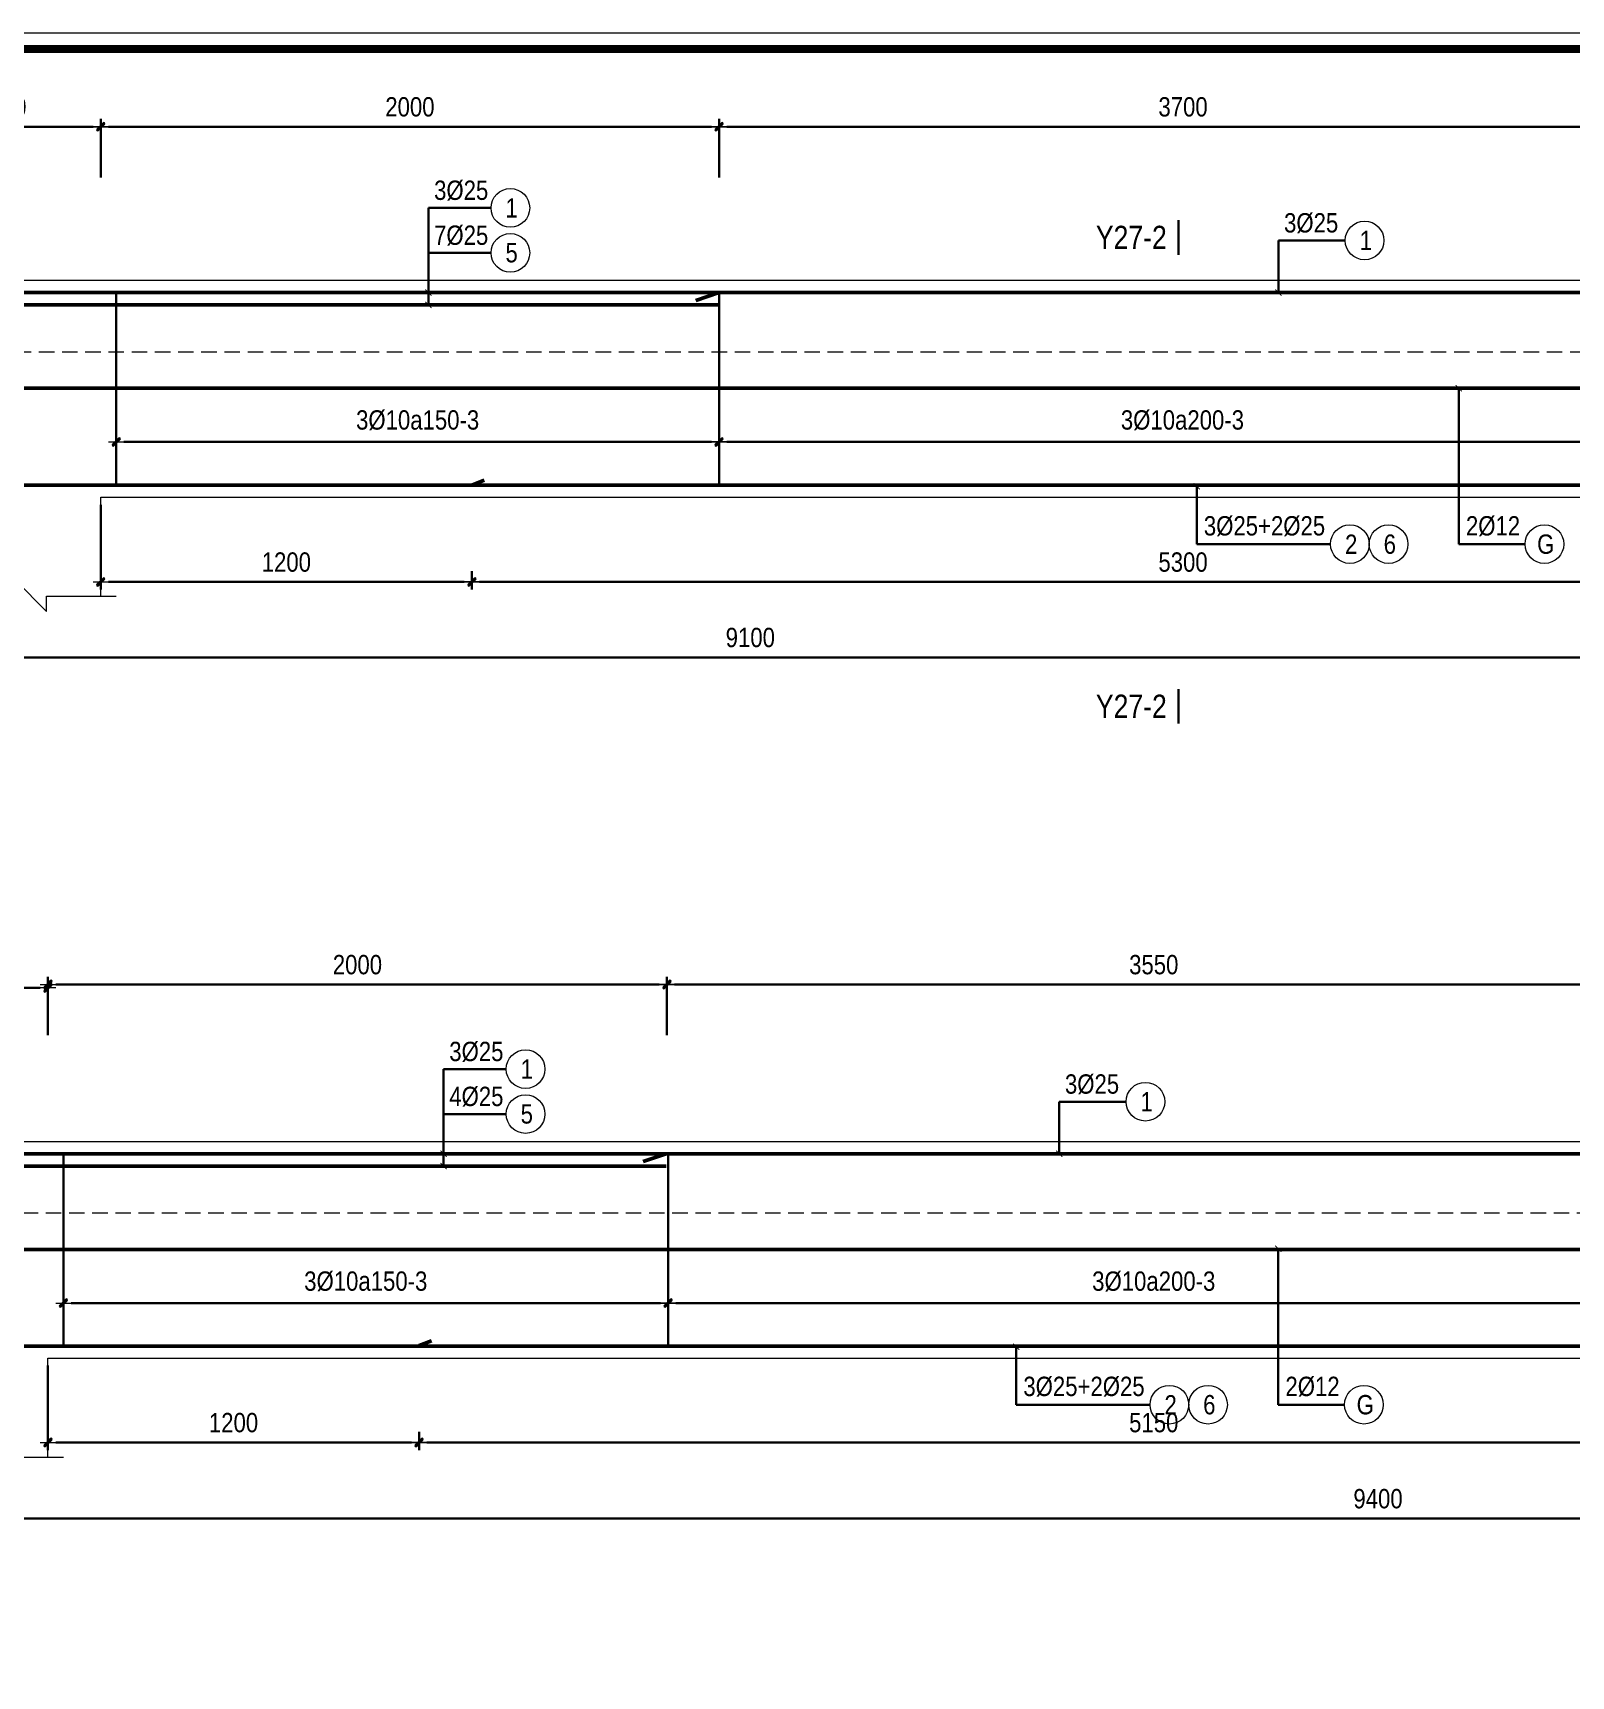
# Model space of a CAD drawing. Header units: millimetres. Extents: x 397144 to 8960116, y 345581 to 674207.
# Drawn here: x 5137752 to 5142725, y 658200 to 663512 of the extents above; entities that cross this region are included whole.
import ezdxf
from ezdxf.enums import TextEntityAlignment as Align
from ezdxf.xclip import XClip

# ---------------------------------------------------------------- set-up
doc = ezdxf.new("R2010")
doc.units = ezdxf.units.MM
doc.header["$XCLIPFRAME"] = 0
doc.header["$PDSIZE"] = -10
doc.linetypes.add('HIDDEN', pattern=[0.375, 0.25, -0.125])
doc.layers.get('0').update_dxf_attribs({"linetype": 'CONTINUOUS'})
doc.layers.get('Defpoints').update_dxf_attribs({"color": 12, "linetype": 'CONTINUOUS'})
for name, color, linetype, lineweight in [('CDAI', 8, 'CONTINUOUS', 30), ('CTHEP', 2, 'CONTINUOUS', 50), ('DBAO', 3, 'CONTINUOUS', 20), ('DGIONG', 4, 'CONTINUOUS', 13), ('KTH', 150, 'CONTINUOUS', 5), ('Net khuat', 8, 'HIDDEN', 13), ('STICK', 1, 'CONTINUOUS', 9), ('TEXT', 7, 'CONTINUOUS', 15)]:
    doc.layers.add(name, color=color, linetype=linetype, lineweight=lineweight)
doc.styles.add('Star-HelCon', font='VHELVCN_0.TTF')
doc.styles.add('TTP-HelCon', font='VHELVCN_0.TTF')
doc.styles.add('VNI-HELVE-CONDENSE', font='VHELVCN_0.TTF')
doc.dimstyles.new('kc-25', dxfattribs={"dimtxt": 62.5, "dimasz": 20, "dimexe": 20, "dimexo": 50, "dimgap": 25, "dimtad": 3, "dimdec": 0, "dimzin": 0, "dimdsep": 46, "dimtxsty": 'VNI-HELVE-CONDENSE', "dimblk": 'DIM', "dimcen": 2.5, "dimclrd": 256, "dimclre": 154, "dimclrt": 7, "dimaunit": 1, "dimadec": 0, "dimazin": 0, "dimtfac": 1, "dimtdec": 0, "dimtix": 1, "dimtmove": 0, "dimatfit": 3, "dimldrblk": 'DOT', "dimfxl": 1, "dimtolj": 1, "dimtzin": 0, "dimarcsym": 0})
doc.dimstyles.new('TTP-25', dxfattribs={"dimscale": 25, "dimtxt": 2.5, "dimasz": 1, "dimexe": 1, "dimexo": 1, "dimgap": 0.09, "dimtad": 0, "dimdec": 4, "dimrnd": 5, "dimzin": 9, "dimdsep": 46, "dimtxsty": 'TTP-HelCon', "dimblk": 'Stick1', "dimcen": 0.09, "dimdle": 1.5, "dimclrd": 256, "dimclre": 256, "dimclrt": 7, "dimadec": 0, "dimazin": 0, "dimtfac": 1, "dimtdec": 4, "dimtmove": 0, "dimatfit": 3, "dimldrblk": '_ArchTick1', "dimfxl": 1, "dimtvp": 1, "dimtolj": 1, "dimtzin": 0, "dimarcsym": 0})

# ---------------------------------------------------------------- blocks, each defined once
blk = doc.blocks.new('AY-25')
at = {"layer": 'CTHEP'}
blk.add_line((5149721.99072, 654854.9494), (5195174.90087, 654854.90127), dxfattribs=at)
for points in [[(5195358.26565, 654535.70176), (5195358.26565, 655163.88897), (5149568.26566, 655163.96452)], [(5149626.50462, 654918.35463), (5149626.50462, 654541.96456), (5156207.27174, 654541.94341), (5156787.13349, 654541.9415), (5164638.26566, 654541.91321), (5165212.31117, 654541.91133), (5195296.43281, 654541.88918), (5195296.43281, 655064.76469)]]:
    blk.add_lwpolyline(points, dxfattribs=at)
at = {"layer": 'DBAO'}
blk.add_lwpolyline([(5195388.26566, 654182.84699), (5195388.26566, 655202.84328), (5164786.17191, 655202.88813)], dxfattribs=at)
at = {"layer": 'Net khuat', "ltscale": 200}
blk.add_lwpolyline([(5149538.26566, 654502.96452), (5149538.26566, 654502.96452), (5149838.26566, 654502.96452), (5149838.26566, 654972.96452), (5195388.26566, 654972.96452)], dxfattribs=at)
blk = doc.blocks.new('Stick1')
at = {"layer": 'STICK'}
h = blk.add_hatch(color=256, dxfattribs=at)
edge = h.paths.add_edge_path()
edge.add_line((0.3, 0.5), (-0.5, -0.3))
edge.add_arc((-0.4, -0.4), 0.141, 135, 315)
edge.add_line((-0.3, -0.5), (0.5, 0.3))
edge.add_arc((0.4, 0.4), 0.141, 315, 495)
blk.add_line((1, 0), (-1, 0), dxfattribs=at)
blk.add_lwpolyline([(0.3, 0.5), (-0.5, -0.3, 1), (-0.3, -0.5), (0.5, 0.3, 1), (0.3, 0.5, 1)], format="xyb", dxfattribs=at)
blk = doc.blocks.new('*D8294')
at = {"layer": 'Defpoints', "color": 0, "transparency": 16777216}
for p in [(5160211.3, 600057.9), (5158212.3, 599868.9), (5160211.3, 599868.9)]:
    blk.add_point(p, dxfattribs=at)
at = {"layer": 'KTH', "lineweight": -2, "transparency": 16777216}
for p, q in [((5158212.3, 599893.9), (5158212.3, 600082.9)), ((5160211.3, 599893.9), (5160211.3, 600082.9)), ((5158237.3, 600057.9), (5160186.3, 600057.9))]:
    blk.add_line(p, q, dxfattribs=at)
at = {"layer": 'KTH', "lineweight": -2, "transparency": 16777216, "xscale": 25, "yscale": 25, "zscale": 25, "rotation": 180}
blk.add_blockref('Stick1', (5158212.3, 600057.9), dxfattribs=at)
at = {"layer": 'KTH', "lineweight": -2, "transparency": 16777216, "xscale": 25, "yscale": 25, "zscale": 25}
blk.add_blockref('Stick1', (5160211.3, 600057.9), dxfattribs=at)
at = {"layer": 'KTH', "color": 7, "transparency": 16777216, "insert": (5159211.8, 600121.7), "char_height": 62.5, "attachment_point": 5, "style": 'TTP-HelCon'}
blk.add_mtext('\\A1;2000', dxfattribs=at)
blk = doc.blocks.new('_ArchTick1')
at = {"color": 0, "const_width": 3.81}
blk.add_lwpolyline([(-12.7, -12.7), (12.7, 12.7)], dxfattribs=at)
blk = doc.blocks.new('*D8296')
at = {"layer": 'Defpoints', "color": 0, "transparency": 16777216}
for p in [(5160211.3, 599112.9), (5158262.3, 599096.4), (5160211.3, 599038.9)]:
    blk.add_point(p, dxfattribs=at)
at = {"layer": 'KTH', "lineweight": -2, "transparency": 16777216}
for p, q in [((5158262.3, 599071.4), (5158262.3, 599013.9)), ((5160211.3, 599087.9), (5160211.3, 599013.9)), ((5158287.3, 599038.9), (5160186.3, 599038.9))]:
    blk.add_line(p, q, dxfattribs=at)
at = {"layer": 'KTH', "lineweight": -2, "transparency": 16777216, "xscale": 25, "yscale": 25, "zscale": 25, "rotation": 180}
blk.add_blockref('Stick1', (5158262.3, 599038.9), dxfattribs=at)
at = {"layer": 'KTH', "lineweight": -2, "transparency": 16777216, "xscale": 25, "yscale": 25, "zscale": 25}
blk.add_blockref('Stick1', (5160211.3, 599038.9), dxfattribs=at)
at = {"layer": 'KTH', "color": 7, "transparency": 16777216, "insert": (5159236.8, 599108.8), "char_height": 62.5, "attachment_point": 5, "style": 'TTP-HelCon'}
blk.add_mtext('\\A1;3Þ10a150-3', dxfattribs=at)
blk = doc.blocks.new('*D8305')
at = {"layer": 'Defpoints', "color": 0, "transparency": 16777216}
for p in [(5158212.3, 600057.9), (5157612.3, 599893.9), (5158212.3, 599868.9)]:
    blk.add_point(p, dxfattribs=at)
at = {"layer": 'KTH', "lineweight": -2, "transparency": 16777216}
for p, q in [((5157612.3, 599918.9), (5157612.3, 600082.9)), ((5158212.3, 599893.9), (5158212.3, 600082.9)), ((5157637.3, 600057.9), (5158187.3, 600057.9))]:
    blk.add_line(p, q, dxfattribs=at)
at = {"layer": 'KTH', "lineweight": -2, "transparency": 16777216, "xscale": 25, "yscale": 25, "zscale": 25, "rotation": 180}
blk.add_blockref('Stick1', (5157612.3, 600057.9), dxfattribs=at)
at = {"layer": 'KTH', "lineweight": -2, "transparency": 16777216, "xscale": 25, "yscale": 25, "zscale": 25}
blk.add_blockref('Stick1', (5158212.3, 600057.9), dxfattribs=at)
at = {"layer": 'KTH', "color": 7, "transparency": 16777216, "insert": (5157912.3, 600121.7), "char_height": 62.5, "attachment_point": 5, "style": 'TTP-HelCon'}
blk.add_mtext('\\A1;600', dxfattribs=at)
blk = doc.blocks.new('*D1211')
at = {"layer": 'Defpoints', "color": 0, "transparency": 16777216}
for p in [(5158212.3, 598860.5), (5159412.3, 598646.3), (5159412.3, 598586.3)]:
    blk.add_point(p, dxfattribs=at)
at = {"layer": 'KTH', "lineweight": -2, "transparency": 16777216}
for p, q in [((5158212.3, 598835.5), (5158212.3, 598561.3)), ((5158237.3, 598586.3), (5159387.3, 598586.3)), ((5159412.3, 598621.3), (5159412.3, 598561.3))]:
    blk.add_line(p, q, dxfattribs=at)
at = {"layer": 'KTH', "lineweight": -2, "transparency": 16777216, "xscale": 25, "yscale": 25, "zscale": 25, "rotation": 180}
blk.add_blockref('Stick1', (5158212.3, 598586.3), dxfattribs=at)
at = {"layer": 'KTH', "lineweight": -2, "transparency": 16777216, "xscale": 25, "yscale": 25, "zscale": 25}
blk.add_blockref('Stick1', (5159412.3, 598586.3), dxfattribs=at)
at = {"layer": 'KTH', "color": 7, "transparency": 16777216, "insert": (5158812.3, 598650.1), "char_height": 62.5, "attachment_point": 5, "style": 'TTP-HelCon'}
blk.add_mtext('\\A1;1200', dxfattribs=at)
blk = doc.blocks.new('*D8315')
at = {"layer": 'Defpoints', "color": 0, "transparency": 16777216}
for p in [(5176117.3, 599179), (5174162.3, 599096.5), (5176117.3, 599039)]:
    blk.add_point(p, dxfattribs=at)
at = {"layer": 'KTH', "lineweight": -2, "transparency": 16777216}
for p, q in [((5176117.3, 599154), (5176117.3, 599014)), ((5174162.3, 599071.5), (5174162.3, 599014)), ((5174187.3, 599039), (5176092.3, 599039))]:
    blk.add_line(p, q, dxfattribs=at)
at = {"layer": 'KTH', "lineweight": -2, "transparency": 16777216, "xscale": 25, "yscale": 25, "zscale": 25, "rotation": 180}
blk.add_blockref('Stick1', (5174162.3, 599039), dxfattribs=at)
at = {"layer": 'KTH', "lineweight": -2, "transparency": 16777216, "xscale": 25, "yscale": 25, "zscale": 25}
blk.add_blockref('Stick1', (5176117.3, 599039), dxfattribs=at)
at = {"layer": 'KTH', "color": 7, "transparency": 16777216, "insert": (5175139.8, 599108.9), "char_height": 62.5, "attachment_point": 5, "style": 'TTP-HelCon'}
blk.add_mtext('\\A1;3Þ10a150-3', dxfattribs=at)
blk = doc.blocks.new('*D8316')
at = {"layer": 'Defpoints', "color": 0, "transparency": 16777216}
for p in [(5174112.3, 600058), (5173512.3, 599904.9), (5174112.3, 599904.9)]:
    blk.add_point(p, dxfattribs=at)
at = {"layer": 'KTH', "lineweight": -2, "transparency": 16777216}
for p, q in [((5173512.3, 599929.9), (5173512.3, 600083)), ((5174112.3, 599929.9), (5174112.3, 600083)), ((5173537.3, 600058), (5174087.3, 600058))]:
    blk.add_line(p, q, dxfattribs=at)
at = {"layer": 'KTH', "lineweight": -2, "transparency": 16777216, "xscale": 25, "yscale": 25, "zscale": 25, "rotation": 180}
blk.add_blockref('Stick1', (5173512.3, 600058), dxfattribs=at)
at = {"layer": 'KTH', "lineweight": -2, "transparency": 16777216, "xscale": 25, "yscale": 25, "zscale": 25}
blk.add_blockref('Stick1', (5174112.3, 600058), dxfattribs=at)
at = {"layer": 'KTH', "color": 7, "transparency": 16777216, "insert": (5173812.3, 600121.8), "char_height": 62.5, "attachment_point": 5, "style": 'TTP-HelCon'}
blk.add_mtext('\\A1;600', dxfattribs=at)
blk = doc.blocks.new('*D8320')
at = {"layer": 'Defpoints', "color": 0, "transparency": 16777216}
for p in [(5163211.3, 600057.9), (5160211.3, 599868.9), (5163211.3, 599868.9)]:
    blk.add_point(p, dxfattribs=at)
at = {"layer": 'KTH', "lineweight": -2, "transparency": 16777216}
for p, q in [((5160211.3, 599893.9), (5160211.3, 600082.9)), ((5163211.3, 599893.9), (5163211.3, 600082.9)), ((5160236.3, 600057.9), (5163186.3, 600057.9))]:
    blk.add_line(p, q, dxfattribs=at)
at = {"layer": 'KTH', "lineweight": -2, "transparency": 16777216, "xscale": 25, "yscale": 25, "zscale": 25, "rotation": 180}
blk.add_blockref('Stick1', (5160211.3, 600057.9), dxfattribs=at)
at = {"layer": 'KTH', "lineweight": -2, "transparency": 16777216, "xscale": 25, "yscale": 25, "zscale": 25}
blk.add_blockref('Stick1', (5163211.3, 600057.9), dxfattribs=at)
at = {"layer": 'KTH', "color": 7, "transparency": 16777216, "insert": (5161711.3, 600121.7), "char_height": 62.5, "attachment_point": 5, "style": 'TTP-HelCon'}
blk.add_mtext('\\A1;3700', dxfattribs=at)
blk = doc.blocks.new('*D8323')
at = {"layer": 'Defpoints', "color": 0, "transparency": 16777216}
for p in [(5176113.3, 600068.9), (5174112.3, 599879.9), (5176113.3, 599879.9)]:
    blk.add_point(p, dxfattribs=at)
at = {"layer": 'KTH', "lineweight": -2, "transparency": 16777216}
for p, q in [((5174112.3, 599904.9), (5174112.3, 600093.9)), ((5174137.3, 600068.9), (5176088.3, 600068.9)), ((5176113.3, 599904.9), (5176113.3, 600093.9))]:
    blk.add_line(p, q, dxfattribs=at)
at = {"layer": 'KTH', "lineweight": -2, "transparency": 16777216, "xscale": 25, "yscale": 25, "zscale": 25, "rotation": 180}
blk.add_blockref('Stick1', (5174112.3, 600068.9), dxfattribs=at)
at = {"layer": 'KTH', "lineweight": -2, "transparency": 16777216, "xscale": 25, "yscale": 25, "zscale": 25}
blk.add_blockref('Stick1', (5176113.3, 600068.9), dxfattribs=at)
at = {"layer": 'KTH', "color": 7, "transparency": 16777216, "insert": (5175112.8, 600132.7), "char_height": 62.5, "attachment_point": 5, "style": 'TTP-HelCon'}
blk.add_mtext('\\A1;2000', dxfattribs=at)
blk = doc.blocks.new('*D8326')
at = {"layer": 'Defpoints', "color": 0, "transparency": 16777216}
for p in [(5160211.3, 599179), (5163207.3, 599178.9), (5163207.3, 599038.9)]:
    blk.add_point(p, dxfattribs=at)
at = {"layer": 'KTH', "lineweight": -2, "transparency": 16777216}
for p, q in [((5160211.3, 599154), (5160211.3, 599013.9)), ((5163207.3, 599153.9), (5163207.3, 599013.9)), ((5160236.3, 599038.9), (5163182.3, 599038.9))]:
    blk.add_line(p, q, dxfattribs=at)
at = {"layer": 'KTH', "lineweight": -2, "transparency": 16777216, "xscale": 25, "yscale": 25, "zscale": 25, "rotation": 180}
blk.add_blockref('Stick1', (5160211.3, 599038.9), dxfattribs=at)
at = {"layer": 'KTH', "lineweight": -2, "transparency": 16777216, "xscale": 25, "yscale": 25, "zscale": 25}
blk.add_blockref('Stick1', (5163207.3, 599038.9), dxfattribs=at)
at = {"layer": 'KTH', "color": 7, "transparency": 16777216, "insert": (5161709.3, 599108.8), "char_height": 62.5, "attachment_point": 5, "style": 'TTP-HelCon'}
blk.add_mtext('\\A1;3Þ10a200-3', dxfattribs=at)
blk = doc.blocks.new('*D8328')
at = {"layer": 'Defpoints', "color": 0, "transparency": 16777216}
for p in [(5176117.3, 599179), (5179257.3, 599178.9), (5179257.3, 599038.9)]:
    blk.add_point(p, dxfattribs=at)
at = {"layer": 'KTH', "lineweight": -2, "transparency": 16777216}
for p, q in [((5176117.3, 599154), (5176117.3, 599013.9)), ((5179257.3, 599153.9), (5179257.3, 599013.9)), ((5176142.3, 599038.9), (5179232.3, 599038.9))]:
    blk.add_line(p, q, dxfattribs=at)
at = {"layer": 'KTH', "lineweight": -2, "transparency": 16777216, "xscale": 25, "yscale": 25, "zscale": 25, "rotation": 180}
blk.add_blockref('Stick1', (5176117.3, 599038.9), dxfattribs=at)
at = {"layer": 'KTH', "lineweight": -2, "transparency": 16777216, "xscale": 25, "yscale": 25, "zscale": 25}
blk.add_blockref('Stick1', (5179257.3, 599038.9), dxfattribs=at)
at = {"layer": 'KTH', "color": 7, "transparency": 16777216, "insert": (5177687.3, 599108.8), "char_height": 62.5, "attachment_point": 5, "style": 'TTP-HelCon'}
blk.add_mtext('\\A1;3Þ10a200-3', dxfattribs=at)
blk = doc.blocks.new('*D8330')
at = {"layer": 'Defpoints', "color": 0, "transparency": 16777216}
for p in [(5179261.3, 600068.9), (5176113.3, 599879.9), (5179261.3, 599868.9)]:
    blk.add_point(p, dxfattribs=at)
at = {"layer": 'KTH', "lineweight": -2, "transparency": 16777216}
for p, q in [((5176113.3, 599904.9), (5176113.3, 600093.9)), ((5176138.3, 600068.9), (5179236.3, 600068.9)), ((5179261.3, 599893.9), (5179261.3, 600093.9))]:
    blk.add_line(p, q, dxfattribs=at)
at = {"layer": 'KTH', "lineweight": -2, "transparency": 16777216, "xscale": 25, "yscale": 25, "zscale": 25, "rotation": 180}
blk.add_blockref('Stick1', (5176113.3, 600068.9), dxfattribs=at)
at = {"layer": 'KTH', "lineweight": -2, "transparency": 16777216, "xscale": 25, "yscale": 25, "zscale": 25}
blk.add_blockref('Stick1', (5179261.3, 600068.9), dxfattribs=at)
at = {"layer": 'KTH', "color": 7, "transparency": 16777216, "insert": (5177687.3, 600132.7), "char_height": 62.5, "attachment_point": 5, "style": 'TTP-HelCon'}
blk.add_mtext('\\A1;3550', dxfattribs=at)
blk = doc.blocks.new('DIM')
h = blk.add_hatch(color=1)
h.paths.add_polyline_path([(0.49, 0.29, 1), (0.29, 0.49), (-0.19, 0), (0.19, 0)])
h.paths.add_polyline_path([(0.19, 0), (-0.19, 0), (-0.49, -0.29, 1), (-0.29, -0.49)])
at = {"color": 9}
for p, q in [((-0.19, 0), (-1.5, 0)), ((0.19, 0), (1.5, 0))]:
    blk.add_line(p, q, dxfattribs=at)
at = {"color": 1}
for p, q in [((-0.49, -0.29), (0.29, 0.49)), ((-0.29, -0.49), (0.49, 0.29)), ((-0.19, 0), (0.19, 0))]:
    blk.add_line(p, q, dxfattribs=at)
blk.add_arc((-0.39, -0.39), 0.138, 135, 315, dxfattribs=at)
blk = doc.blocks.new('*D1212')
at = {"layer": 'Defpoints', "color": 0, "transparency": 16777216}
for p in [(5156112.3, 598540.5), (5164512.3, 598540.5), (5164512.3, 598342.5)]:
    blk.add_point(p, dxfattribs=at)
at = {"layer": 'KTH', "lineweight": -2, "transparency": 16777216}
for p, q in [((5156112.3, 598515.5), (5156112.3, 598317.5)), ((5164512.3, 598515.5), (5164512.3, 598317.5)), ((5156137.3, 598342.5), (5164487.3, 598342.5))]:
    blk.add_line(p, q, dxfattribs=at)
at = {"layer": 'KTH', "lineweight": -2, "transparency": 16777216, "xscale": 25, "yscale": 25, "zscale": 25, "rotation": 180}
blk.add_blockref('Stick1', (5156112.3, 598342.5), dxfattribs=at)
at = {"layer": 'KTH', "lineweight": -2, "transparency": 16777216, "xscale": 25, "yscale": 25, "zscale": 25}
blk.add_blockref('Stick1', (5164512.3, 598342.5), dxfattribs=at)
at = {"layer": 'KTH', "color": 7, "transparency": 16777216, "insert": (5160312.3, 598406.3), "char_height": 62.5, "attachment_point": 5, "style": 'TTP-HelCon'}
blk.add_mtext('\\A1;9100', dxfattribs=at)
blk = doc.blocks.new('*D1214')
at = {"layer": 'Defpoints', "color": 0, "transparency": 16777216}
for p in [(5182912.3, 598540.5), (5173912.3, 598439.4), (5182912.3, 598342.5)]:
    blk.add_point(p, dxfattribs=at)
at = {"layer": 'KTH', "lineweight": -2, "transparency": 16777216}
for p, q in [((5182912.3, 598515.5), (5182912.3, 598317.5)), ((5173912.3, 598414.4), (5173912.3, 598317.5)), ((5173937.3, 598342.5), (5182887.3, 598342.5))]:
    blk.add_line(p, q, dxfattribs=at)
at = {"layer": 'KTH', "lineweight": -2, "transparency": 16777216, "xscale": 25, "yscale": 25, "zscale": 25, "rotation": 180}
blk.add_blockref('Stick1', (5173912.3, 598342.5), dxfattribs=at)
at = {"layer": 'KTH', "lineweight": -2, "transparency": 16777216, "xscale": 25, "yscale": 25, "zscale": 25}
blk.add_blockref('Stick1', (5182912.3, 598342.5), dxfattribs=at)
at = {"layer": 'KTH', "color": 7, "transparency": 16777216, "insert": (5178412.3, 598406.3), "char_height": 62.5, "attachment_point": 5, "style": 'TTP-HelCon'}
blk.add_mtext('\\A1;9400', dxfattribs=at)
blk = doc.blocks.new('*D8333')
at = {"layer": 'Defpoints', "color": 0, "transparency": 16777216}
for p in [(5159412.3, 598646.3), (5164010.3, 598621.3), (5164010.3, 598586.3)]:
    blk.add_point(p, dxfattribs=at)
at = {"layer": 'KTH', "lineweight": -2, "transparency": 16777216}
for p, q in [((5159412.3, 598621.3), (5159412.3, 598561.3)), ((5159437.3, 598586.3), (5163985.3, 598586.3)), ((5164010.3, 598596.3), (5164010.3, 598561.3))]:
    blk.add_line(p, q, dxfattribs=at)
at = {"layer": 'KTH', "lineweight": -2, "transparency": 16777216, "xscale": 25, "yscale": 25, "zscale": 25, "rotation": 180}
blk.add_blockref('Stick1', (5159412.3, 598586.3), dxfattribs=at)
at = {"layer": 'KTH', "lineweight": -2, "transparency": 16777216, "xscale": 25, "yscale": 25, "zscale": 25}
blk.add_blockref('Stick1', (5164010.3, 598586.3), dxfattribs=at)
at = {"layer": 'KTH', "color": 7, "transparency": 16777216, "insert": (5161711.3, 598650.1), "char_height": 62.5, "attachment_point": 5, "style": 'TTP-HelCon'}
blk.add_mtext('\\A1;5300', dxfattribs=at)
blk = doc.blocks.new('*D8337')
at = {"layer": 'Defpoints', "color": 0, "transparency": 16777216}
for p in [(5174112.3, 598862.6), (5175312.3, 598648.3), (5175312.3, 598588.4)]:
    blk.add_point(p, dxfattribs=at)
at = {"layer": 'KTH', "lineweight": -2, "transparency": 16777216}
for p, q in [((5174112.3, 598837.6), (5174112.3, 598563.4)), ((5174137.3, 598588.4), (5175287.3, 598588.4)), ((5175312.3, 598623.3), (5175312.3, 598563.4))]:
    blk.add_line(p, q, dxfattribs=at)
at = {"layer": 'KTH', "lineweight": -2, "transparency": 16777216, "xscale": 25, "yscale": 25, "zscale": 25, "rotation": 180}
blk.add_blockref('Stick1', (5174112.3, 598588.4), dxfattribs=at)
at = {"layer": 'KTH', "lineweight": -2, "transparency": 16777216, "xscale": 25, "yscale": 25, "zscale": 25}
blk.add_blockref('Stick1', (5175312.3, 598588.4), dxfattribs=at)
at = {"layer": 'KTH', "color": 7, "transparency": 16777216, "insert": (5174712.3, 598652.2), "char_height": 62.5, "attachment_point": 5, "style": 'TTP-HelCon'}
blk.add_mtext('\\A1;1200', dxfattribs=at)
blk = doc.blocks.new('*D8339')
at = {"layer": 'Defpoints', "color": 0, "transparency": 16777216}
for p in [(5175312.3, 598648.3), (5180062.3, 598623.3), (5180062.3, 598588.4)]:
    blk.add_point(p, dxfattribs=at)
at = {"layer": 'KTH', "lineweight": -2, "transparency": 16777216}
for p, q in [((5175312.3, 598623.3), (5175312.3, 598563.4)), ((5175337.3, 598588.4), (5180037.3, 598588.4)), ((5180062.3, 598598.3), (5180062.3, 598563.4))]:
    blk.add_line(p, q, dxfattribs=at)
at = {"layer": 'KTH', "lineweight": -2, "transparency": 16777216, "xscale": 25, "yscale": 25, "zscale": 25, "rotation": 180}
blk.add_blockref('Stick1', (5175312.3, 598588.4), dxfattribs=at)
at = {"layer": 'KTH', "lineweight": -2, "transparency": 16777216, "xscale": 25, "yscale": 25, "zscale": 25}
blk.add_blockref('Stick1', (5180062.3, 598588.4), dxfattribs=at)
at = {"layer": 'KTH', "color": 7, "transparency": 16777216, "insert": (5177687.3, 598652.2), "char_height": 62.5, "attachment_point": 5, "style": 'TTP-HelCon'}
blk.add_mtext('\\A1;5150', dxfattribs=at)
blk = doc.blocks.new('MC')
at = {"layer": 'CTHEP', "const_width": 10}
blk.add_lwpolyline([(0, 150), (0, 0)], dxfattribs=at)
at = {"layer": 'TEXT', "style": 'TTP-HelCon'}
blk.add_attdef('A', text='', height=100, dxfattribs=at).set_placement((-50, 25.5), align=Align.RIGHT)
blk = doc.blocks.new('CHG_XX_Khung ten')
blk.add_lwpolyline([(15, 579), (826, 579), (826, 15), (15, 15)], close=True)
at = {"color": 4, "linetype": 'Continuous', "const_width": 1}
blk.add_lwpolyline([(17, 577), (824, 577), (824, 17), (17, 17)], close=True, dxfattribs=at)
blk = doc.blocks.new('AY-27')
at = {"layer": 'CDAI', "ltscale": 52.5}
for p, q in [((5158262.32991, 599525.48932), (5158262.32991, 598895.48932)), ((5160211.32991, 599525.48932), (5160211.32991, 598895.48932)), ((5174162.32591, 599525.56145), (5174162.32591, 598899.54532)), ((5176117.32591, 599525.49315), (5176117.32591, 598899.52215))]:
    blk.add_line(p, q, dxfattribs=at)
at = {"layer": 'CTHEP'}
for p, q in [((5155611.36799, 599481.55212), (5160211.32991, 599481.55212)), ((5160136.32991, 599496.48932), (5160211.32991, 599521.48932)), ((5171511.36799, 599481.55212), (5176111.32991, 599481.55212)), ((5176036.32991, 599496.48932), (5176111.32991, 599521.48932)), ((5149346.05357, 599212.55338), (5187748.96372, 599212.50526)), ((5159412.32991, 598899.51194), (5159451.8289, 598915.20381)), ((5175312.32991, 598901.60487), (5175351.8289, 598917.29675))]:
    blk.add_line(p, q, dxfattribs=at)
for points in [[(5187932.32851, 598893.30575), (5187932.32851, 599521.49296), (5149192.32851, 599521.5577), (5149192.32851, 598895.29521)], [(5149250.56747, 599275.95862), (5149250.56747, 598899.56854), (5149250.56747, 598899.56854), (5149761.19634, 598899.54548), (5157612.32851, 598899.5172), (5158186.37402, 598899.51531), (5187870.49566, 598899.49317), (5187870.49566, 599422.36868)]]:
    blk.add_lwpolyline(points, dxfattribs=at)
at = {"layer": 'DBAO'}
for points in [[(5187962.32851, 598540.45098), (5187962.32851, 599560.44727), (5157760.23476, 599560.49211)], [(5158212.32991, 598860.48932), (5165212.32851, 598860.47956)], [(5158212.32991, 598540.48932), (5158212.32991, 598860.48932)], [(5174112.32991, 598540.48932), (5174112.32991, 598860.48932)], [(5174112.32991, 598860.46828), (5181262.32851, 598860.45871)]]:
    blk.add_lwpolyline(points, dxfattribs=at)
at = {"layer": 'DGIONG'}
for points in [[(5157562.32851, 598540.49315), (5157937.32991, 598540.48932), (5157937.32991, 598590.48932), (5158037.32991, 598490.48932), (5158037.32991, 598540.48932), (5158262.32991, 598540.48932)], [(5173462.32851, 598540.56528), (5173687.32851, 598540.56528), (5173687.32851, 598590.56528), (5173787.32851, 598490.56528), (5173787.32851, 598540.56528), (5174162.32591, 598540.56145)]]:
    blk.add_lwpolyline(points, dxfattribs=at)
for centre in [(5159536.52338, 599795.36967), (5175656.27505, 599795.36967), (5162298.01176, 599690.07761), (5177660.32974, 599690.07761), (5159536.52338, 599650.07067), (5175656.27505, 599650.07067), (5162250.65543, 598708.52425), (5162375.65543, 598708.52425), (5162879.65126, 598708.47961), (5177737.75634, 598710.61718), (5177862.75634, 598710.61718), (5178366.75218, 598710.57255)]:
    blk.add_circle(centre, 62.5, dxfattribs=at)
at = {"layer": 'Net khuat', "ltscale": 200}
blk.add_lwpolyline([(5149162.32851, 599330.5685), (5187962.32851, 599330.5685)], dxfattribs=at)
at = {"xscale": 0.75, "yscale": 0.75, "zscale": 0.75}
for p in [(5161696.2647, 599643.44513), (5161696.2647, 598127.78786)]:
    blk.add_blockref('MC', p, dxfattribs=at).add_auto_attribs({'A': 'Y27-2'})
at = {"layer": 'TEXT', "style": 'TTP-HelCon'}
for s, p in [('3Þ25', (5159290.01333, 599821.22262)), ('3Þ25', (5175409.765, 599821.22262)), ('3Þ25', (5162037.88788, 599715.93056, 0)), ('3Þ25', (5177400.20585, 599715.93056, 0)), ('7Þ25', (5159290.01333, 599675.92362)), ('4Þ25', (5175409.765, 599675.92362)), ('3Þ25+2Þ25', (5161778.5783, 598736.4213, 0)), ('2Þ12', (5162625.84339, 598736.37667, 0)), ('3Þ25+2Þ25', (5177265.67922, 598738.51424, 0)), ('2Þ12', (5178112.94431, 598738.4696, 0))]:
    blk.add_text(s, height=62.5, dxfattribs=at).set_placement(p)
at = {"layer": 'TEXT', "style": 'Star-HelCon'}
for s, p in [('1', (5159540.69005, 599795.36967)), ('1', (5175660.44172, 599795.36967)), ('1', (5162302.17843, 599690.07761)), ('1', (5177664.49641, 599690.07761)), ('5', (5159540.69005, 599650.07067)), ('5', (5175660.44172, 599650.07067)), ('2', (5162254.8221, 598708.52425)), ('6', (5162379.8221, 598708.52425)), ('G', (5162883.81793, 598708.47961)), ('2', (5177741.92301, 598710.61718)), ('6', (5177866.92301, 598710.61718)), ('G', (5178370.91884, 598710.57255))]:
    blk.add_text(s, height=62.5, dxfattribs=at).set_placement(p, align=Align.MIDDLE)
at = {"layer": 'KTH'}
for base, p1, p2, picture, middle in [((5176113.32591, 600068.86673), (5174112.32591, 599879.8629), (5176113.32591, 599879.8629), '*D8323', (5175112.82591, 600132.70006)), ((5158212.32991, 600057.88749), (5157612.32851, 599893.88366), (5158212.32991, 599868.88366), '*D8305', (5157912.32921, 600121.72082)), ((5160211.32991, 600057.88366), (5158212.32991, 599868.88366), (5160211.32991, 599868.88366), '*D8294', (5159211.82991, 600121.71699)), ((5174112.32591, 600057.95962), (5173512.32851, 599904.8629), (5174112.32591, 599904.8629), '*D8316', (5173812.32721, 600121.79296))]:
    dim = blk.add_linear_dim(base=base, p1=p1, p2=p2, angle=180, dimstyle='TTP-25', override={"dimtmove": 1}, dxfattribs=at)
    dim.commit()
    dim.dimension.update_dxf_attribs({"geometry": picture, "text_midpoint": middle})
for base, p1, p2, text, picture, middle in [((5179261.32851, 600068.86673), (5176113.32591, 599879.8629), (5179261.32851, 599868.88366), '3550', '*D8330', (5177687.32721, 600132.70006)), ((5163211.32851, 600057.88366), (5160211.32991, 599868.88366), (5163211.32851, 599868.88366), '3700', '*D8320', (5161711.32921, 600121.71699)), ((5164512.32851, 598342.50823), (5156112.32851, 598540.49123), (5164512.32851, 598540.49123), '9100', '*D1212', (5160312.32851, 598406.34156)), ((5182912.32851, 598342.50823), (5173912.32851, 598439.3594), (5182912.32851, 598540.49123), '9400', '*D1214', (5178412.32851, 598406.34156))]:
    dim = blk.add_linear_dim(base=base, p1=p1, p2=p2, angle=180, text=text, dimstyle='TTP-25', override={"dimtmove": 1}, dxfattribs=at)
    dim.commit()
    dim.dimension.update_dxf_attribs({"geometry": picture, "text_midpoint": middle})
for base, p1, p2, text, picture, middle in [((5163207.32851, 599038.91374), (5160211.32991, 599179.00227), (5163207.32851, 599178.93397), '3Þ10a200-3', '*D8326', (5161709.32921, 599108.8304)), ((5176117.32591, 599038.98909), (5174162.32591, 599096.46244), (5176117.32591, 599179.00227), '3Þ10a150-3', '*D8315', (5175139.82591, 599108.90576)), ((5179257.32851, 599038.91374), (5176117.32591, 599179.00227), (5179257.32851, 599178.93397), '3Þ10a200-3', '*D8328', (5177687.32721, 599108.8304)), ((5160211.32991, 599038.92079), (5158262.32991, 599096.39414), (5160211.32991, 599112.9208), '3Þ10a150-3', '*D8296', (5159236.82991, 599108.83746)), ((5164010.32851, 598586.30345), (5159412.32991, 598646.25463), (5164010.32851, 598621.25463), '5300', '*D8333', (5161711.32921, 598650.13678)), ((5180062.32851, 598588.39638), (5175312.32991, 598648.34756), (5180062.32851, 598623.34756), '5150', '*D8339', (5177687.32921, 598652.22972))]:
    dim = blk.add_linear_dim(base=base, p1=p1, p2=p2, text=text, dimstyle='TTP-25', override={"dimtmove": 1}, dxfattribs=at)
    dim.commit()
    dim.dimension.update_dxf_attribs({"geometry": picture, "text_midpoint": middle})
for base, p1, p2, picture, middle in [((5159412.32991, 598586.30345), (5158212.32991, 598860.48932), (5159412.32991, 598646.25463), '*D1211', (5158812.32991, 598650.13678)), ((5175312.32991, 598588.39638), (5174112.32991, 598862.58225), (5175312.32991, 598648.34756), '*D8337', (5174712.32991, 598652.22972))]:
    dim = blk.add_linear_dim(base=base, p1=p1, p2=p2, dimstyle='TTP-25', override={"dimtmove": 1}, dxfattribs=at)
    dim.commit()
    dim.dimension.update_dxf_attribs({"geometry": picture, "text_midpoint": middle})
at = {"layer": 'DGIONG'}
for points in [[(5159271.50156, 599521.56156), (5159271.50129, 599795.36967), (5159474.02338, 599795.36967)], [(5175391.25323, 599521.56156), (5175391.25296, 599795.36967), (5175593.77505, 599795.36967)], [(5162019.37611, 599521.5685), (5162019.37584, 599690.07761), (5162235.51176, 599690.07761)], [(5177381.69409, 599521.5685), (5177381.69382, 599690.07761), (5177597.82974, 599690.07761)], [(5159271.50121, 599481.56156), (5159271.50094, 599650.07067), (5159474.02303, 599650.07067)], [(5175391.25288, 599481.56156), (5175391.25261, 599650.07067), (5175593.7747, 599650.07067)], [(5162602.83322, 599212.52418), (5162602.83136, 598708.47961), (5162817.15126, 598708.47961)], [(5178089.93413, 599214.61711), (5178089.93228, 598710.57255), (5178304.25218, 598710.57255)], [(5161755.56653, 598895.5685), (5161755.56627, 598708.52425), (5162188.15543, 598708.52425)], [(5177242.66745, 598897.66144), (5177242.66718, 598710.61718), (5177675.25634, 598710.61718)]]:
    blk.add_leader(points, dimstyle='kc-25', override={"dimtad": 0, "dimldrblk": 'ArchTick', "dimfxl": 100, "dimarcsym": 1}, dxfattribs=at)

msp = doc.modelspace()

# ---------------------------------------------------------------- linework, layer by layer
at = {"layer": 'CDAI', "ltscale": 0.8}
msp.add_lwpolyline([(5128516.01276, 663460.45642), (5145885.61818, 663460.45642), (5145885.61818, 648942.57726), (5128516.01276, 648942.57726)], close=True, dxfattribs=at)
msp.add_lwpolyline([(5128516.01276, 663460.45642), (5145885.61818, 663460.45642), (5145885.61818, 648942.57726), (5128516.01276, 648942.57726)], close=True, dxfattribs=at)
msp.add_lwpolyline([(5128516.01276, 663460.45642), (5145885.61818, 663460.45642), (5145885.61818, 648942.57726), (5128516.01276, 648942.57726)], close=True, dxfattribs=at)
msp.add_lwpolyline([(5128516.01276, 663460.45642), (5145885.61818, 663460.45642), (5145885.61818, 648942.57726), (5128516.01276, 648942.57726)], close=True, dxfattribs=at)
msp.add_lwpolyline([(5128516.01276, 663460.45642), (5145885.61818, 663460.45642), (5145885.61818, 648942.57726), (5128516.01276, 648942.57726)], close=True, dxfattribs=at)

# ---------------------------------------------------------------- block references
at = {"layer": 'CDAI'}
ref = msp.add_blockref('AY-27', (-20240.67259, 63151.07588), dxfattribs=at)
XClip(ref).set_block_clipping_path([(5148756.6853485284, 597929.8545848094), (5165972.8299181927, 600221.0932159054)])
ref = msp.add_blockref('AY-25', (-42131.61761, 6994.6577), dxfattribs=at)
XClip(ref).set_block_clipping_path([(5148844.8868440129, 653591.4289832655), (5165543.1568448404, 655852.5061558812)])
ref = msp.add_blockref('AY-27', (-36311.34689, 60367.09542), dxfattribs=at)
XClip(ref).set_block_clipping_path([(5165030.5514494739, 598096.902732063), (5182041.542792635, 600221.0932159054)])
ref = msp.add_blockref('AY-25', (-57564.83022, 4107.42314), dxfattribs=at)
XClip(ref).set_block_clipping_path([(5164433.800621897, 653410.5211604174), (5181370.6954385415, 655852.5099874004)])

# ---------------------------------------------------------------- next in the draw order: block references
at = {"layer": 'KTH', "ltscale": 0.8, "xscale": 25.92478421702978, "yscale": 25.92478421702978, "zscale": 25.92478421702978}
msp.add_blockref('CHG_XX_Khung ten', (5128075.29142, 648501.85593), dxfattribs=at)

doc.saveas('drawing.dxf')
